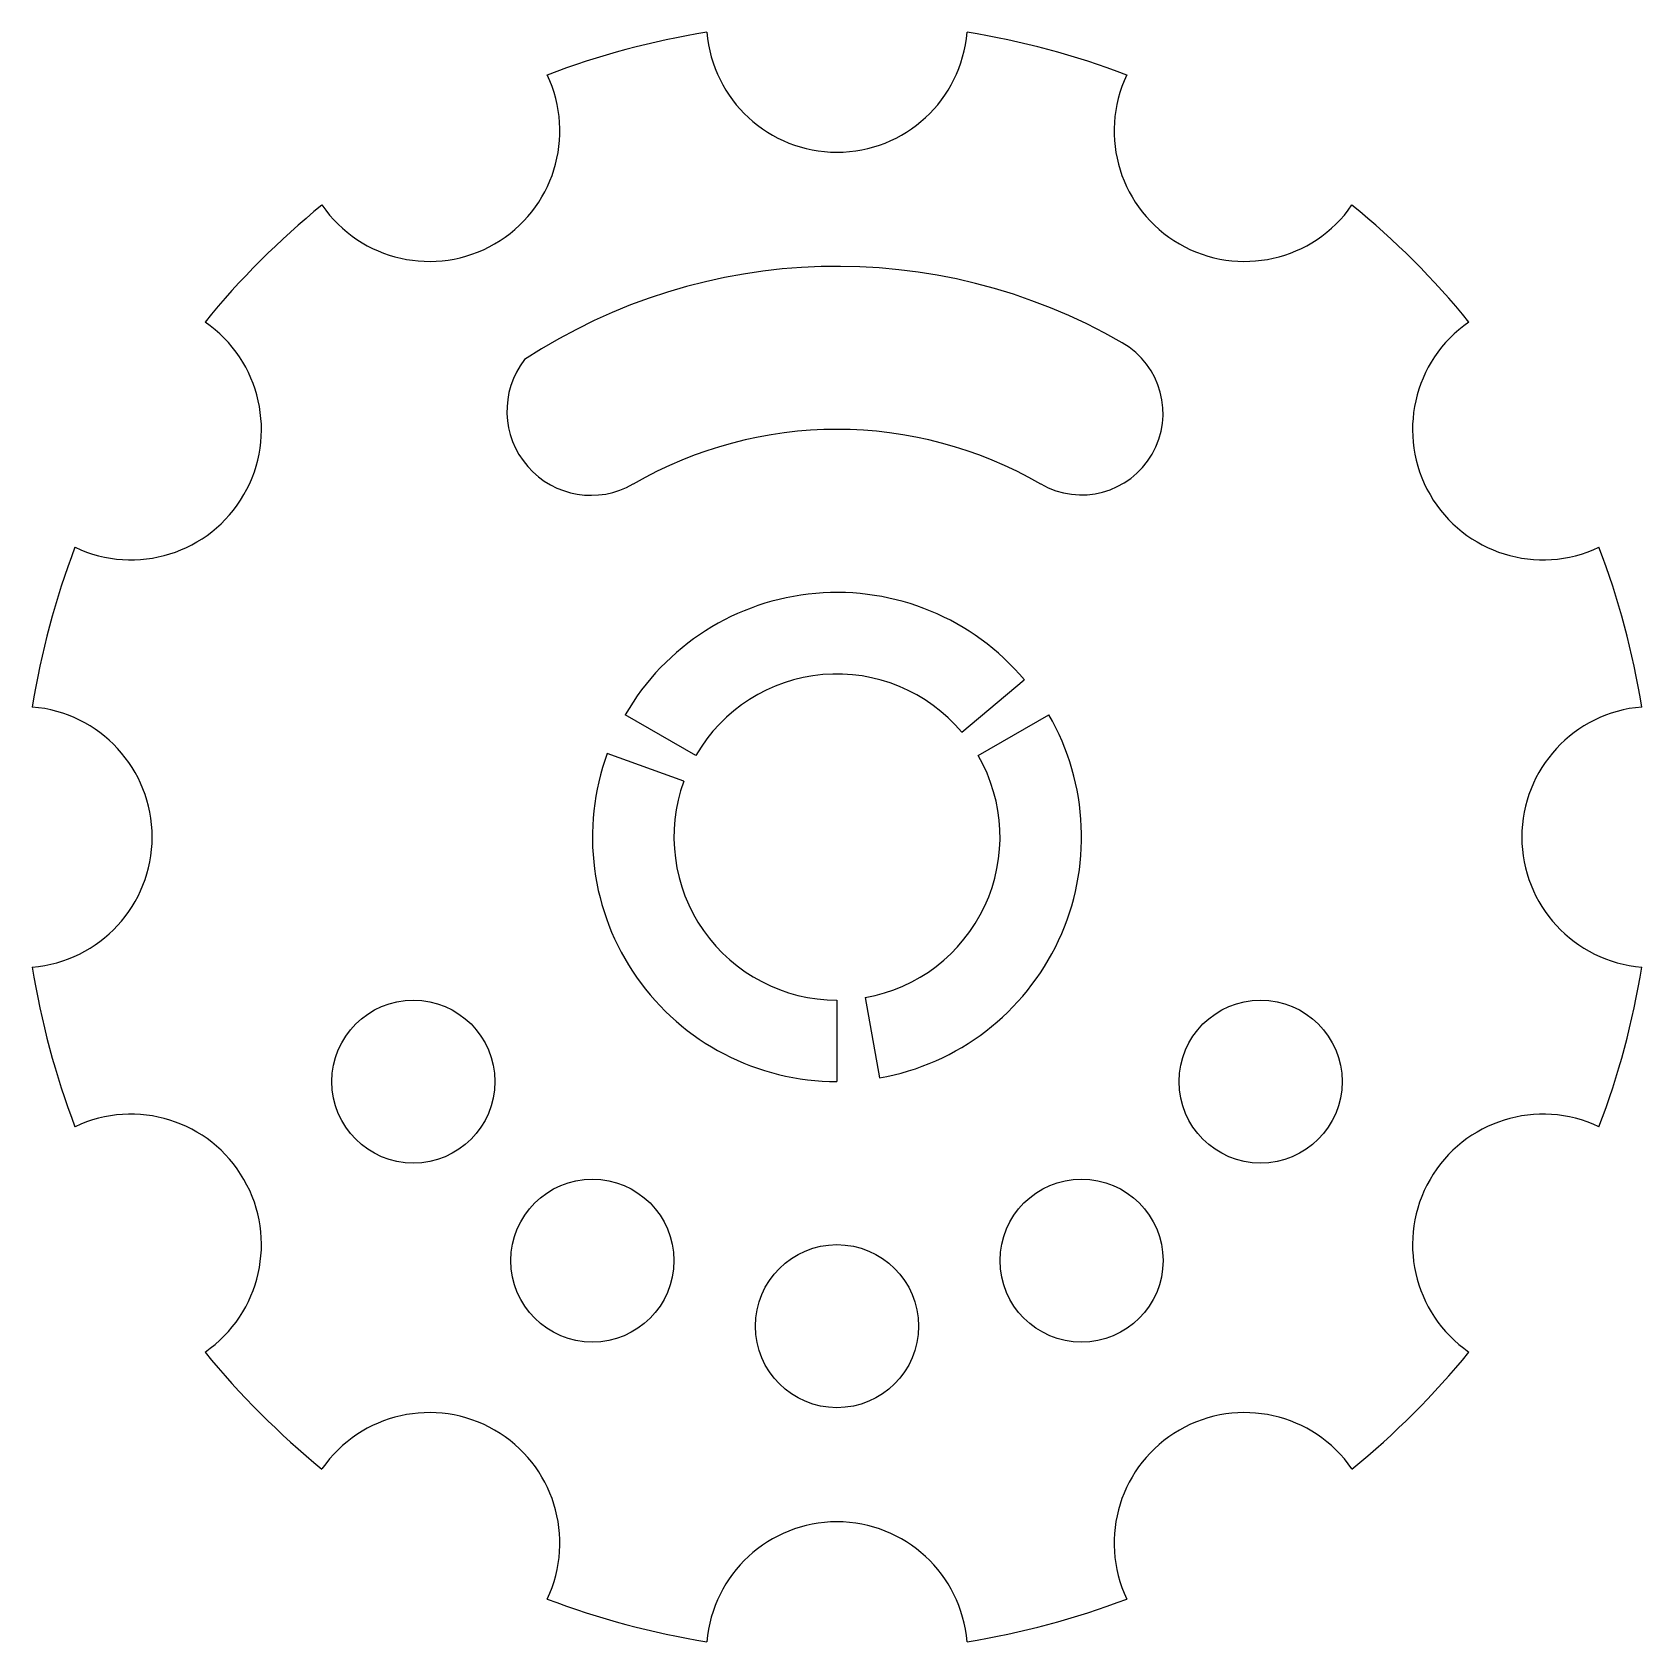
# Model space of a CAD drawing. Header units: inches. Extents: x 8.4 to 28.2, y 13.9 to 33.7.
import ezdxf

# ---------------------------------------------------------------- set-up
doc = ezdxf.new("R2010")
doc.units = ezdxf.units.IN
doc.header["$MEASUREMENT"] = 0

msp = doc.modelspace()

# ---------------------------------------------------------------- linework, layer by layer
for p, q in [((19.829, 25.065), (20.595, 25.708)), ((16.565, 24.779), (15.699, 25.279)), ((20.029, 24.779), (20.895, 25.279)), ((16.418, 24.463), (15.478, 24.805)), ((18.297, 21.779), (18.297, 20.779)), ((18.644, 21.81), (18.818, 20.825))]:
    msp.add_line(p, q)
for centre in [(13.101, 20.779), (23.493, 20.779), (15.297, 18.583), (21.297, 18.583), (18.297, 17.779)]:
    msp.add_circle(centre, 1)
for centre, radius, start, end in [((18.297, 23.779), 10, 99.1771, 110.8229), ((18.297, 33.779), 1.6, 184.5886, 355.4114), ((18.297, 23.779), 10, 69.1771, 80.8229), ((13.297, 32.44), 1.6, 214.5886, 25.4114), ((23.297, 32.44), 1.6, 154.5886, 325.4114), ((18.297, 23.779), 10, 129.1771, 140.8229), ((18.297, 23.779), 10, 39.1771, 50.8229), ((18.297, 23.779), 7, 60, 123.2091), ((9.637, 28.779), 1.6, 244.5886, 55.4114), ((26.957, 28.779), 1.6, 124.5886, 295.4114), ((21.297, 28.976), 1, 240, 60), ((15.281, 29.004), 1.033, 142.2906, 300), ((18.297, 23.779), 5, 60, 120), ((18.297, 23.779), 10, 159.1771, 170.8229), ((18.297, 23.779), 10, 9.1771, 20.8229), ((18.297, 23.779), 3, 40, 150), ((18.297, 23.779), 2, 40, 150), ((8.297, 23.779), 1.6, 274.5886, 85.4114), ((18.297, 23.779), 3, 280, 30), ((28.297, 23.779), 1.6, 94.5886, 265.4114), ((18.297, 23.779), 3, 160, 270), ((18.297, 23.779), 2, 280, 30), ((18.297, 23.779), 2, 160, 270), ((18.297, 23.779), 10, 189.1771, 200.8229), ((18.297, 23.779), 10, 339.1771, 350.8229), ((9.637, 18.779), 1.6, 304.5886, 115.4114), ((26.957, 18.779), 1.6, 64.5886, 235.4114), ((18.297, 23.779), 10, 219.1771, 230.8229), ((18.297, 23.779), 10, 309.1771, 320.8229), ((13.297, 15.119), 1.6, 334.5886, 145.4114), ((23.297, 15.119), 1.6, 34.5886, 205.4114), ((18.297, 13.779), 1.6, 4.5886, 175.4114), ((18.297, 23.779), 10, 249.1771, 260.8229), ((18.297, 23.779), 10, 279.1771, 290.8229)]:
    msp.add_arc(centre, radius, start, end)

doc.saveas('drawing.dxf')
